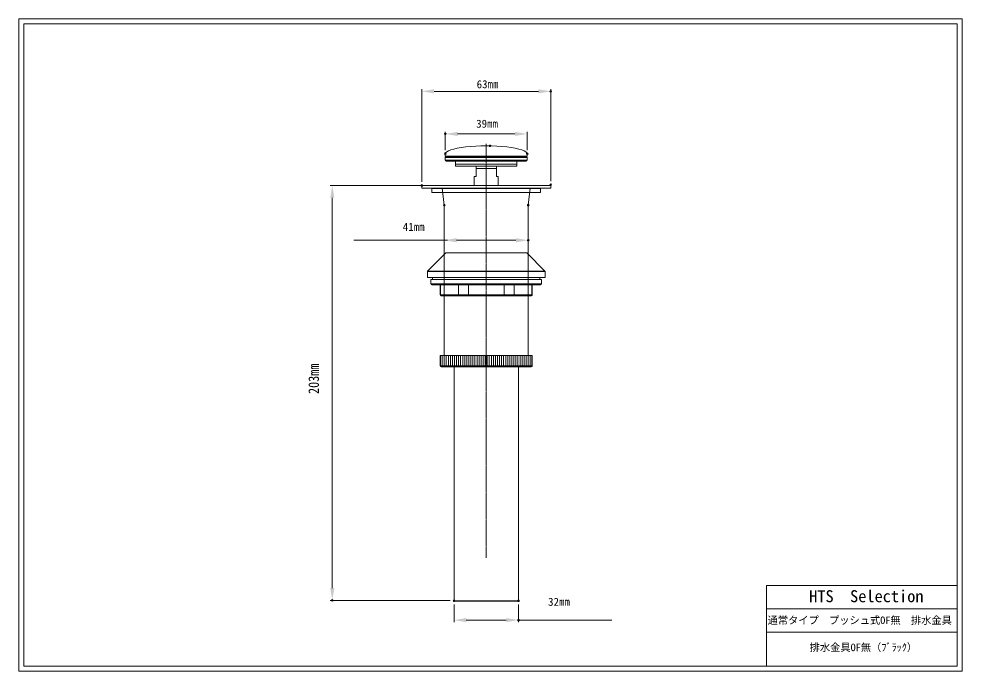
# Model space of a CAD drawing. Units: millimetres, scale not verified. Extents: x -230 to 230, y -159 to 159.
import ezdxf
from ezdxf.enums import TextEntityAlignment as Align

# ---------------------------------------------------------------- set-up
doc = ezdxf.new("R2010")
doc.units = ezdxf.units.MM
doc.header["$LTSCALE"] = 2
doc.header["$PDMODE"] = 32
doc.header["$PDSIZE"] = 0.8
doc.linetypes.add('USER1', pattern=[0.6, 0.375, -0.075, 0.075, -0.075])
doc.layers.add('0-0_0', color=7, linetype='Continuous', lineweight=18)
doc.styles.add('ＭＳ ゴシック', font='')
doc.styles.get('ＭＳ ゴシック').set_extended_font_data('MS Gothic')

msp = doc.modelspace()

# ---------------------------------------------------------------- linework, layer by layer
at = {"layer": '0-0_0'}
for p, q in [((-230.34, 159.422), (230.372, 159.422)), ((-230.34, -159.406), (-230.34, 159.422)), ((-227.905, 156.986), (227.936, 156.986)), ((-227.905, -156.97), (-227.905, 156.986)), ((227.936, -156.97), (227.936, 156.986)), ((227.936, 139.512), (227.936, 156.986)), ((230.372, -159.406), (230.372, 159.422)), ((-22.06, 93.349), (-22.06, 92.349)), ((-20.06, 92.349), (15.94, 92.349)), ((-17.06, 91.849), (-17.06, 92.349)), ((12.94, 91.849), (12.94, 92.349)), ((17.94, 93.349), (17.94, 92.349)), ((-22.06, 90.349), (-22.06, 91.649)), ((-20.06, 91.649), (15.94, 91.649)), ((-20.06, 90.349), (15.94, 90.349)), ((-19.86, 91.849), (15.74, 91.849)), ((-19.56, 89.849), (15.44, 89.849)), ((-17.06, 87.349), (-17.06, 89.849)), ((-17.06, 88.349), (-17.06, 87.349)), ((-15.06, 88.349), (10.94, 88.349)), ((-15.06, 88.349), (10.94, 88.349)), ((12.94, 88.349), (12.94, 89.849)), ((12.94, 88.349), (12.94, 87.349)), ((17.94, 90.349), (17.94, 91.649)), ((-17.06, 87.349), (12.94, 87.349)), ((-7.06, 82.349), (-7.06, 87.344)), ((2.94, 86.349), (-7.06, 86.349)), ((2.94, 82.349), (2.94, 87.344)), ((-7.96, 82.349), (-7.06, 82.349)), ((-7.96, 77.999), (-7.96, 82.349)), ((2.94, 82.349), (3.84, 82.349)), ((3.84, 77.999), (3.84, 82.349)), ((-33.56, 77.999), (29.44, 77.999)), ((-33.56, 76.699), (-33.56, 77.999)), ((-33.56, 76.699), (29.44, 76.699)), ((-28.56, 76.471), (24.44, 76.471)), ((-28.56, 74.471), (24.44, 74.471)), ((29.44, 76.699), (29.44, 77.999)), ((-22.56, 60.999), (-22.56, 68.371)), ((-22.56, 60.999), (-22.56, 68.371)), ((18.44, 60.999), (18.44, 68.371)), ((-22.56, 44.999), (-22.56, 50.999)), ((-22.56, 44.999), (-22.56, 50.999)), ((18.44, 44.999), (18.44, 50.999)), ((-30.752, 36.058), (-21.81, 44.999)), ((-21.81, 44.999), (17.69, 44.999)), ((26.631, 36.058), (17.69, 44.999)), ((26.69, 35.916), (-30.81, 35.916)), ((-30.81, 32.999), (-30.81, 35.916)), ((-30.81, 32.999), (26.69, 32.999)), ((26.631, 36.058), (-30.752, 36.058)), ((-28.31, 31.999), (-28.31, 32.999)), ((24.19, 31.999), (24.19, 32.999)), ((26.69, 32.999), (26.69, 35.916)), ((-29.06, 31.999), (24.94, 31.999)), ((-29.06, 29.899), (24.94, 29.899)), ((-28.56, 29.399), (24.44, 29.399)), ((-24.56, 29.399), (-24.56, 24.499)), ((-24.38, 24.499), (-24.38, 29.399)), ((-15.68, 24.499), (-15.68, 29.399)), ((-10.76, 24.499), (-10.76, 29.399)), ((6.64, 24.499), (6.64, 29.399)), ((11.56, 24.499), (11.56, 29.399)), ((20.26, 24.499), (20.26, 29.399)), ((20.44, 29.399), (20.44, 24.499)), ((-24.56, 24.499), (20.44, 24.499)), ((19.94, 23.999), (-24.06, 23.999)), ((-24.56, -5.201), (-24.56, -10.101)), ((-24.38, -10.101), (-24.38, -5.201)), ((20.26, -10.101), (20.26, -5.201)), ((20.44, -5.201), (20.44, -10.101)), ((-24.56, -10.101), (20.44, -10.101)), ((19.94, -10.601), (-24.06, -10.601)), ((-17.81, -10.339), (13.69, -10.339)), ((-17.81, -10.601), (-17.81, -101.8)), ((13.69, -10.601), (13.69, -125.001)), ((134.809, -117.606), (227.936, -117.606)), ((134.809, -117.606), (134.809, -156.97)), ((227.936, -117.606), (227.936, -156.97)), ((-17.81, -125.001), (13.69, -125.001)), ((-17.61, -125.201), (-17.81, -125.001)), ((-17.61, -125.201), (13.49, -125.201)), ((13.49, -125.201), (13.69, -125.001)), ((134.809, -129.02), (227.936, -129.02)), ((134.809, -140.434), (227.936, -140.434)), ((-230.34, -159.406), (230.372, -159.406)), ((-227.905, -156.97), (227.936, -156.97)), ((20.841, -156.97), (227.936, -156.97))]:
    msp.add_line(p, q, dxfattribs=at)
at = {"layer": '0-0_0', "color": 3}
for p, q in [((-33.56, 79.799), (-33.56, 124.992)), ((29.44, 80.128), (29.44, 124.992)), ((-26.06, 123.992), (21.94, 123.992)), ((-22.06, 95.306), (-22.06, 104.17)), ((9.94, 103.17), (-14.06, 103.17)), ((17.94, 95.306), (17.94, 104.17)), ((-33.86, 77.999), (-78.251, 77.999)), ((-77.251, 71.999), (-77.251, -95.8)), ((-21.06, 51.204), (-66.66, 51.204)), ((10.94, 51.204), (-15.06, 51.204)), ((-19.61, -124.8), (-78.251, -124.8)), ((-17.81, -126.801), (-17.81, -135.45)), ((13.69, -126.801), (13.69, -135.45)), ((-11.81, -134.45), (7.69, -134.45)), ((13.69, -134.45), (59.29, -134.45))]:
    msp.add_line(p, q, dxfattribs=at)
at = {"layer": '0-0_0', "color": 3, "lineweight": 20}
for p, q in [((-26.06, 123.992), (-27.56, 123.992)), ((21.94, 123.992), (23.44, 123.992)), ((-14.06, 103.17), (-16.06, 103.17)), ((9.94, 103.17), (11.94, 103.17)), ((-15.06, 51.204), (-16.56, 51.204)), ((10.94, 51.204), (12.44, 51.204)), ((-77.251, -95.8), (-77.251, -118.8))]:
    msp.add_line(p, q, dxfattribs=at)
at = {"layer": '0-0_0', "color": 1, "linetype": 'USER1'}
msp.add_line((-2.06, -104.096), (-2.06, 98.341), dxfattribs=at)
at = {"layer": '0-0_0', "lineweight": 15}
for p, q in [((-20.06, 92.349), (-22.06, 92.349)), ((15.94, 92.349), (17.94, 92.349)), ((-20.06, 91.649), (-22.06, 91.649)), ((-20.06, 90.349), (-22.06, 90.349)), ((-19.86, 91.849), (-21.86, 91.849)), ((-19.56, 89.849), (-21.56, 89.849)), ((-15.06, 88.349), (-17.06, 88.349)), ((10.94, 88.349), (12.94, 88.349)), ((15.44, 89.849), (17.44, 89.849)), ((15.74, 91.849), (17.74, 91.849)), ((15.94, 91.649), (17.94, 91.649)), ((15.94, 90.349), (17.94, 90.349)), ((-28.56, 76.471), (-28.56, 74.471)), ((-23.56, 76.699), (-22.56, 68.371)), ((19.44, 76.699), (18.44, 68.371)), ((24.44, 76.471), (24.44, 74.471)), ((-22.56, 66.571), (-22.56, 50.204)), ((18.44, 66.571), (18.44, 50.204)), ((-22.56, 44.999), (-22.56, 4.62)), ((18.44, 44.999), (18.44, 7.324)), ((-28.31, 32.999), (24.19, 32.999)), ((-22.56, 4.62), (-22.56, -5.201)), ((18.44, 7.324), (18.44, -5.201)), ((-24.56, -5.201), (20.44, -5.201)), ((-23.56, -5.201), (-23.56, -10.101)), ((-22.56, -5.201), (-22.56, -10.101)), ((-22.56, -5.201), (18.44, -5.201)), ((-21.56, -5.201), (-21.56, -10.101)), ((-20.56, -5.201), (-20.56, -10.101)), ((-19.56, -5.201), (-19.56, -10.101)), ((-18.56, -5.201), (-18.56, -10.101)), ((-17.61, -5.201), (13.49, -5.201)), ((-17.56, -5.201), (-17.56, -10.101)), ((-17.56, -5.201), (-17.56, -10.101)), ((-16.56, -5.201), (-16.56, -10.101)), ((-15.56, -5.201), (-15.56, -10.101)), ((-14.56, -5.201), (-14.56, -10.101)), ((-13.56, -5.201), (-13.56, -10.101)), ((-12.56, -5.201), (-12.56, -10.101)), ((-11.56, -5.201), (-11.56, -10.101)), ((-10.56, -5.201), (-10.56, -10.101)), ((-9.56, -5.201), (-9.56, -10.101)), ((-8.56, -5.201), (-8.56, -10.101)), ((-7.56, -5.201), (-7.56, -10.101)), ((-6.56, -5.201), (-6.56, -10.101)), ((-5.56, -5.201), (-5.56, -10.101)), ((-4.56, -5.201), (-4.56, -10.101)), ((-3.56, -5.201), (-3.56, -10.101)), ((-2.56, -5.201), (-2.56, -10.101)), ((-1.56, -5.201), (-1.56, -10.101)), ((-0.56, -5.201), (-0.56, -10.101)), ((0.44, -5.201), (0.44, -10.101)), ((1.44, -5.201), (1.44, -10.101)), ((2.44, -5.201), (2.44, -10.101)), ((3.44, -5.201), (3.44, -10.101)), ((4.44, -5.201), (4.44, -10.101)), ((5.44, -5.201), (5.44, -10.101)), ((6.44, -5.201), (6.44, -10.101)), ((7.44, -5.201), (7.44, -10.101)), ((8.44, -5.201), (8.44, -10.101)), ((9.44, -5.201), (9.44, -10.101)), ((10.44, -5.201), (10.44, -10.101)), ((11.44, -5.201), (11.44, -10.101)), ((12.44, -5.201), (12.44, -10.101)), ((13.44, -5.201), (13.44, -10.101)), ((14.44, -5.201), (14.44, -10.101)), ((15.44, -5.201), (15.44, -10.101)), ((16.44, -5.201), (16.44, -10.101)), ((17.44, -5.201), (17.44, -10.101)), ((18.44, -5.201), (18.44, -10.101)), ((19.44, -5.201), (19.44, -10.101))]:
    msp.add_line(p, q, dxfattribs=at)
at = {"layer": '0-0_0', "color": 2}
for p, q in [((-17.56, -10.339), (-17.56, -9.839)), ((13.44, -10.339), (13.44, -9.839))]:
    msp.add_line(p, q, dxfattribs=at)
at = {"layer": '0-0_0'}
for points in [[(-29.06, 31.999), (-29.06, 29.899), (-29.06, 31.999)], [(24.94, 31.999), (24.94, 29.899), (24.94, 31.999)], [(-24.38, 24.499), (-24.38, 24.481), (-24.379, 24.463), (-24.377, 24.445), (-24.375, 24.427), (-24.372, 24.409), (-24.368, 24.391), (-24.364, 24.374), (-24.36, 24.356), (-24.354, 24.338), (-24.348, 24.321), (-24.342, 24.304), (-24.334, 24.287), (-24.326, 24.271), (-24.318, 24.254), (-24.309, 24.238), (-24.299, 24.223), (-24.289, 24.207), (-24.278, 24.193), (-24.267, 24.178), (-24.255, 24.164), (-24.243, 24.151), (-24.23, 24.137), (-24.217, 24.125), (-24.203, 24.113), (-24.189, 24.101), (-24.174, 24.09), (-24.159, 24.08), (-24.144, 24.07), (-24.128, 24.061), (-24.112, 24.052), (-24.096, 24.044), (-24.08, 24.037)], [(-24.055, 24.027), (-24.049, 24.025), (-24.042, 24.023), (-24.036, 24.021), (-24.029, 24.019), (-24.023, 24.017), (-24.016, 24.015), (-24.01, 24.013), (-24.003, 24.012), (-23.997, 24.01), (-23.99, 24.009), (-23.983, 24.008), (-23.977, 24.006), (-23.97, 24.005), (-23.964, 24.004), (-23.957, 24.003), (-23.95, 24.002), (-23.943, 24.002), (-23.937, 24.001), (-23.93, 24.001), (-23.923, 24), (-23.917, 24), (-23.91, 23.999), (-23.903, 23.999), (-23.896, 23.999)], [(-15.68, 24.499), (-15.68, 24.485), (-15.68, 24.47), (-15.679, 24.456), (-15.678, 24.442), (-15.676, 24.427), (-15.674, 24.413), (-15.672, 24.399), (-15.67, 24.384), (-15.667, 24.37), (-15.664, 24.356), (-15.661, 24.342), (-15.657, 24.328), (-15.653, 24.314), (-15.649, 24.3), (-15.644, 24.286), (-15.639, 24.273), (-15.633, 24.259), (-15.628, 24.246), (-15.621, 24.233), (-15.615, 24.22), (-15.608, 24.207), (-15.601, 24.195), (-15.593, 24.182), (-15.586, 24.17), (-15.577, 24.158), (-15.569, 24.147), (-15.56, 24.135), (-15.55, 24.124), (-15.541, 24.113), (-15.531, 24.103), (-15.52, 24.093), (-15.51, 24.083), (-15.498, 24.074), (-15.487, 24.065), (-15.475, 24.056), (-15.463, 24.048), (-15.451, 24.041), (-15.438, 24.034), (-15.425, 24.028)], [(-15.425, 24.028), (-15.411, 24.022), (-15.397, 24.017), (-15.384, 24.012), (-15.369, 24.008), (-15.355, 24.005), (-15.341, 24.003), (-15.327, 24.001), (-15.312, 24), (-15.298, 23.999)], [(-10.76, 24.499), (-10.76, 24.49), (-10.76, 24.481), (-10.76, 24.471), (-10.76, 24.462), (-10.759, 24.453), (-10.759, 24.443), (-10.759, 24.434), (-10.759, 24.425), (-10.758, 24.415), (-10.758, 24.406), (-10.758, 24.396), (-10.757, 24.387), (-10.757, 24.378), (-10.756, 24.368), (-10.756, 24.359), (-10.755, 24.35), (-10.755, 24.341), (-10.754, 24.331), (-10.753, 24.322), (-10.753, 24.313), (-10.752, 24.303), (-10.751, 24.294), (-10.75, 24.285), (-10.749, 24.275), (-10.748, 24.266), (-10.747, 24.257), (-10.746, 24.248), (-10.745, 24.238), (-10.744, 24.229), (-10.743, 24.22), (-10.742, 24.211), (-10.74, 24.201), (-10.739, 24.192), (-10.737, 24.183), (-10.736, 24.174), (-10.734, 24.164), (-10.732, 24.155), (-10.73, 24.146), (-10.729, 24.137)], [(-10.729, 24.137), (-10.727, 24.128), (-10.724, 24.118), (-10.722, 24.109), (-10.72, 24.1), (-10.717, 24.091), (-10.715, 24.082), (-10.712, 24.074), (-10.709, 24.065), (-10.706, 24.057), (-10.702, 24.048), (-10.698, 24.039), (-10.694, 24.03), (-10.688, 24.021), (-10.682, 24.012), (-10.675, 24.006), (-10.668, 24.001), (-10.659, 23.999)], [(6.608, 24.137), (6.606, 24.128), (6.604, 24.118), (6.602, 24.109), (6.6, 24.1), (6.597, 24.091), (6.595, 24.082), (6.592, 24.074), (6.589, 24.065), (6.586, 24.057), (6.582, 24.048), (6.578, 24.039), (6.574, 24.03), (6.568, 24.021), (6.562, 24.012), (6.555, 24.006), (6.547, 24.001), (6.539, 23.999)], [(6.64, 24.499), (6.64, 24.49), (6.64, 24.481), (6.64, 24.471), (6.639, 24.462), (6.639, 24.453), (6.639, 24.443), (6.639, 24.434), (6.639, 24.425), (6.638, 24.415), (6.638, 24.406), (6.638, 24.396), (6.637, 24.387), (6.637, 24.378), (6.636, 24.368), (6.636, 24.359), (6.635, 24.35), (6.635, 24.341), (6.634, 24.331), (6.633, 24.322), (6.632, 24.313), (6.632, 24.303), (6.631, 24.294), (6.63, 24.285), (6.629, 24.275), (6.628, 24.266), (6.627, 24.257), (6.626, 24.248), (6.625, 24.238), (6.624, 24.229), (6.623, 24.22), (6.622, 24.211), (6.62, 24.201), (6.619, 24.192), (6.617, 24.183), (6.616, 24.174), (6.614, 24.164), (6.612, 24.155), (6.61, 24.146), (6.608, 24.137)], [(11.304, 24.028), (11.291, 24.022), (11.277, 24.017), (11.263, 24.012), (11.249, 24.008), (11.235, 24.005), (11.221, 24.003), (11.206, 24.001), (11.192, 24), (11.178, 23.999)], [(11.56, 24.499), (11.56, 24.485), (11.559, 24.47), (11.559, 24.456), (11.557, 24.442), (11.556, 24.427), (11.554, 24.413), (11.552, 24.399), (11.55, 24.384), (11.547, 24.37), (11.544, 24.356), (11.541, 24.342), (11.537, 24.328), (11.533, 24.314), (11.528, 24.3), (11.524, 24.286), (11.519, 24.273), (11.513, 24.259), (11.507, 24.246), (11.501, 24.233), (11.495, 24.22), (11.488, 24.207), (11.481, 24.195), (11.473, 24.182), (11.465, 24.17), (11.457, 24.158), (11.449, 24.147), (11.44, 24.135), (11.43, 24.124), (11.421, 24.113), (11.411, 24.103), (11.4, 24.093), (11.389, 24.083), (11.378, 24.074), (11.367, 24.065), (11.355, 24.056), (11.343, 24.048), (11.33, 24.041), (11.318, 24.034), (11.304, 24.028)], [(19.935, 24.027), (19.928, 24.025), (19.922, 24.023), (19.916, 24.021), (19.909, 24.019), (19.903, 24.017), (19.896, 24.015), (19.89, 24.013), (19.883, 24.012), (19.877, 24.01), (19.87, 24.009), (19.863, 24.008), (19.857, 24.006), (19.85, 24.005), (19.843, 24.004), (19.837, 24.003), (19.83, 24.002), (19.823, 24.002), (19.817, 24.001), (19.81, 24.001), (19.803, 24), (19.796, 24), (19.79, 23.999), (19.783, 23.999), (19.776, 23.999)], [(20.26, 24.499), (20.26, 24.481), (20.259, 24.463), (20.257, 24.445), (20.255, 24.427), (20.252, 24.409), (20.248, 24.391), (20.244, 24.374), (20.239, 24.356), (20.234, 24.338), (20.228, 24.321), (20.221, 24.304), (20.214, 24.287), (20.206, 24.271), (20.198, 24.254), (20.189, 24.238), (20.179, 24.223), (20.169, 24.207), (20.158, 24.193), (20.147, 24.178), (20.135, 24.164), (20.123, 24.151), (20.11, 24.137), (20.096, 24.125), (20.083, 24.113), (20.069, 24.101), (20.054, 24.09), (20.039, 24.08), (20.024, 24.07), (20.008, 24.061), (19.992, 24.052), (19.976, 24.044), (19.96, 24.037)], [(-24.38, -10.101), (-24.38, -10.119), (-24.379, -10.137), (-24.377, -10.155), (-24.375, -10.173), (-24.372, -10.191), (-24.368, -10.209), (-24.364, -10.227), (-24.36, -10.245), (-24.354, -10.262), (-24.348, -10.279), (-24.342, -10.296), (-24.334, -10.313), (-24.326, -10.33), (-24.318, -10.346), (-24.309, -10.362), (-24.299, -10.378), (-24.289, -10.393), (-24.278, -10.408), (-24.267, -10.422), (-24.255, -10.436), (-24.243, -10.45), (-24.23, -10.463), (-24.217, -10.476), (-24.203, -10.488), (-24.189, -10.499), (-24.174, -10.51), (-24.159, -10.521), (-24.144, -10.531), (-24.128, -10.54), (-24.112, -10.549), (-24.096, -10.557), (-24.08, -10.564)], [(-24.055, -10.574), (-24.049, -10.576), (-24.042, -10.578), (-24.036, -10.58), (-24.029, -10.582), (-24.023, -10.584), (-24.016, -10.585), (-24.01, -10.587), (-24.003, -10.589), (-23.997, -10.59), (-23.99, -10.592), (-23.983, -10.593), (-23.977, -10.594), (-23.97, -10.595), (-23.964, -10.596), (-23.957, -10.597), (-23.95, -10.598), (-23.943, -10.599), (-23.937, -10.599), (-23.93, -10.6), (-23.923, -10.6), (-23.917, -10.601), (-23.91, -10.601), (-23.903, -10.601), (-23.896, -10.601)], [(-15.68, -10.101), (-15.68, -10.116), (-15.68, -10.13), (-15.679, -10.144), (-15.678, -10.159), (-15.676, -10.173), (-15.674, -10.188), (-15.672, -10.202), (-15.67, -10.216), (-15.667, -10.23), (-15.664, -10.245), (-15.661, -10.259), (-15.657, -10.273), (-15.653, -10.287), (-15.649, -10.3), (-15.644, -10.314), (-15.639, -10.328), (-15.633, -10.341), (-15.628, -10.354), (-15.621, -10.367), (-15.615, -10.38), (-15.608, -10.393), (-15.601, -10.406), (-15.593, -10.418), (-15.586, -10.43), (-15.577, -10.442), (-15.569, -10.454), (-15.56, -10.465), (-15.55, -10.476), (-15.541, -10.487), (-15.531, -10.498), (-15.52, -10.508), (-15.51, -10.517), (-15.498, -10.527), (-15.487, -10.536), (-15.475, -10.544), (-15.463, -10.552), (-15.451, -10.56), (-15.438, -10.566), (-15.425, -10.573)], [(-15.425, -10.573), (-15.411, -10.578), (-15.397, -10.584), (-15.384, -10.588), (-15.369, -10.592), (-15.355, -10.595), (-15.341, -10.598), (-15.327, -10.6), (-15.312, -10.601), (-15.298, -10.601)], [(-10.76, -10.101), (-10.76, -10.11), (-10.76, -10.12), (-10.76, -10.129), (-10.76, -10.139), (-10.759, -10.148), (-10.759, -10.157), (-10.759, -10.167), (-10.759, -10.176), (-10.758, -10.185), (-10.758, -10.195), (-10.758, -10.204), (-10.757, -10.213), (-10.757, -10.223), (-10.756, -10.232), (-10.756, -10.241), (-10.755, -10.251), (-10.755, -10.26), (-10.754, -10.269), (-10.753, -10.279), (-10.753, -10.288), (-10.752, -10.297), (-10.751, -10.306), (-10.75, -10.316), (-10.749, -10.325), (-10.748, -10.334), (-10.747, -10.343), (-10.746, -10.353), (-10.745, -10.362), (-10.744, -10.371), (-10.743, -10.38), (-10.742, -10.39), (-10.74, -10.399), (-10.739, -10.408), (-10.737, -10.417), (-10.736, -10.427), (-10.734, -10.436), (-10.732, -10.445), (-10.73, -10.454), (-10.729, -10.464)], [(-10.729, -10.464), (-10.727, -10.473), (-10.724, -10.482), (-10.722, -10.491), (-10.72, -10.5), (-10.717, -10.509), (-10.715, -10.518), (-10.712, -10.527), (-10.709, -10.535), (-10.706, -10.544), (-10.702, -10.552), (-10.698, -10.561), (-10.694, -10.571), (-10.688, -10.58), (-10.682, -10.588), (-10.675, -10.595), (-10.668, -10.599), (-10.659, -10.601)], [(6.608, -10.464), (6.606, -10.473), (6.604, -10.482), (6.602, -10.491), (6.6, -10.5), (6.597, -10.509), (6.595, -10.518), (6.592, -10.527), (6.589, -10.535), (6.586, -10.544), (6.582, -10.552), (6.578, -10.561), (6.574, -10.571), (6.568, -10.58), (6.562, -10.588), (6.555, -10.595), (6.547, -10.599), (6.539, -10.601)], [(6.64, -10.101), (6.64, -10.11), (6.64, -10.12), (6.64, -10.129), (6.639, -10.139), (6.639, -10.148), (6.639, -10.157), (6.639, -10.167), (6.639, -10.176), (6.638, -10.185), (6.638, -10.195), (6.638, -10.204), (6.637, -10.213), (6.637, -10.223), (6.636, -10.232), (6.636, -10.241), (6.635, -10.251), (6.635, -10.26), (6.634, -10.269), (6.633, -10.279), (6.632, -10.288), (6.632, -10.297), (6.631, -10.306), (6.63, -10.316), (6.629, -10.325), (6.628, -10.334), (6.627, -10.343), (6.626, -10.353), (6.625, -10.362), (6.624, -10.371), (6.623, -10.38), (6.622, -10.39), (6.62, -10.399), (6.619, -10.408), (6.617, -10.417), (6.616, -10.427), (6.614, -10.436), (6.612, -10.445), (6.61, -10.454), (6.608, -10.464)], [(11.304, -10.573), (11.291, -10.578), (11.277, -10.584), (11.263, -10.588), (11.249, -10.592), (11.235, -10.595), (11.221, -10.598), (11.206, -10.6), (11.192, -10.601), (11.178, -10.601)], [(11.56, -10.101), (11.56, -10.116), (11.559, -10.13), (11.559, -10.144), (11.557, -10.159), (11.556, -10.173), (11.554, -10.188), (11.552, -10.202), (11.55, -10.216), (11.547, -10.23), (11.544, -10.245), (11.541, -10.259), (11.537, -10.273), (11.533, -10.287), (11.528, -10.3), (11.524, -10.314), (11.519, -10.328), (11.513, -10.341), (11.507, -10.354), (11.501, -10.367), (11.495, -10.38), (11.488, -10.393), (11.481, -10.406), (11.473, -10.418), (11.465, -10.43), (11.457, -10.442), (11.449, -10.454), (11.44, -10.465), (11.43, -10.476), (11.421, -10.487), (11.411, -10.498), (11.4, -10.508), (11.389, -10.517), (11.378, -10.527), (11.367, -10.536), (11.355, -10.544), (11.343, -10.552), (11.33, -10.56), (11.318, -10.566), (11.304, -10.573)], [(19.935, -10.574), (19.928, -10.576), (19.922, -10.578), (19.916, -10.58), (19.909, -10.582), (19.903, -10.584), (19.896, -10.585), (19.89, -10.587), (19.883, -10.589), (19.877, -10.59), (19.87, -10.592), (19.863, -10.593), (19.857, -10.594), (19.85, -10.595), (19.843, -10.596), (19.837, -10.597), (19.83, -10.598), (19.823, -10.599), (19.817, -10.599), (19.81, -10.6), (19.803, -10.6), (19.796, -10.601), (19.79, -10.601), (19.783, -10.601), (19.776, -10.601)], [(20.26, -10.101), (20.26, -10.119), (20.259, -10.137), (20.257, -10.155), (20.255, -10.173), (20.252, -10.191), (20.248, -10.209), (20.244, -10.227), (20.239, -10.245), (20.234, -10.262), (20.228, -10.279), (20.221, -10.296), (20.214, -10.313), (20.206, -10.33), (20.198, -10.346), (20.189, -10.362), (20.179, -10.378), (20.169, -10.393), (20.158, -10.408), (20.147, -10.422), (20.135, -10.436), (20.123, -10.45), (20.11, -10.463), (20.096, -10.476), (20.083, -10.488), (20.069, -10.499), (20.054, -10.51), (20.039, -10.521), (20.024, -10.531), (20.008, -10.54), (19.992, -10.549), (19.976, -10.557), (19.96, -10.564)]]:
    msp.add_lwpolyline(points, dxfattribs=at)
at = {"layer": '0-0_0', "lineweight": 15}
msp.add_lwpolyline([(-17.81, -101.8), (-17.81, -125.001), (13.69, -125.001)], dxfattribs=at)
at = {"layer": '0-0_0'}
for centre, radius, start, end in [((-21.86, 91.649), 0.2, 90, 180), ((-21.56, 90.349), 0.5, 180, 270), ((17.44, 90.349), 0.5, 270, 0), ((17.74, 91.649), 0.2, 0, 90), ((-30.61, 35.916), 0.2, 135, 180), ((26.49, 35.916), 0.2, 0, 45), ((-28.56, 29.899), 0.5, 180, 270), ((24.44, 29.899), 0.5, 270, 0), ((-24.06, 24.499), 0.5, 180, 270), ((-23.897, 24.47), 0.47, 247.09102, 250.33614), ((19.777, 24.47), 0.47, 289.66386, 292.90898), ((19.94, 24.499), 0.5, 270, 0), ((-24.06, -10.101), 0.5, 180, 270), ((-23.897, -10.131), 0.47, 247.09102, 250.33614), ((19.777, -10.131), 0.47, 289.66386, 292.90898), ((19.94, -10.101), 0.5, 270, 0)]:
    msp.add_arc(centre, radius, start, end, dxfattribs=at)
at = {"layer": '0-0_0', "lineweight": 15}
msp.add_ellipse((-2.06, 93.349), major_axis=(20, 0), ratio=0.2, start_param=6.2831853, end_param=9.424778, dxfattribs=at)
at = {"layer": '0-0_0'}
for p in [(29.44, 123.992), (-22.06, 103.17), (-0.203, 97.349), (-22.06, 93.506), (17.94, 93.506), (-33.56, 77.999), (29.44, 78.328), (-22.56, 68.371), (18.44, 68.371), (18.44, 51.204), (15.547, -10.339), (-77.251, -124.8), (-17.81, -125.001), (13.69, -125.001), (13.69, -134.45)]:
    msp.add_point(p, dxfattribs=at)
at = {"layer": '0-0_0', "color": 3}
for points in [[(-27.56, 124.992), (-27.56, 122.992), (-33.56, 123.992)], [(23.44, 124.992), (23.44, 122.992), (29.44, 123.992)], [(-16.06, 104.17), (-16.06, 102.17), (-22.06, 103.17)], [(11.94, 104.17), (11.94, 102.17), (17.94, 103.17)], [(-78.251, 71.999), (-76.251, 71.999), (-77.251, 77.999)], [(-16.56, 52.204), (-16.56, 50.204), (-22.56, 51.204)], [(12.44, 52.204), (12.44, 50.204), (18.44, 51.204)], [(-78.251, -118.8), (-76.251, -118.8), (-77.251, -124.8)], [(-11.81, -133.45), (-11.81, -135.45), (-17.81, -134.45)], [(7.69, -133.45), (7.69, -135.45), (13.69, -134.45)]]:
    msp.add_solid(points, dxfattribs=at)

# ---------------------------------------------------------------- texts
at = {"layer": '0-0_0', "style": 'ＭＳ ゴシック'}
for s, height, p in [('63㎜', 3.91, (-6.748, 124.333)), ('39㎜', 3.91, (-6.972, 105.044)), ('41㎜', 3.91, (-42.83, 54.621)), ('HTS\u3000Selection', 5.865, (155.655, -127.473)), ('32㎜', 3.91, (28.157, -128.65))]:
    msp.add_text(s, height=height, dxfattribs=at).set_placement(p, align=Align.BOTTOM_LEFT)
at = {"layer": '0-0_0', "style": 'ＭＳ ゴシック', "width": 0.85}
msp.add_text('203㎜', height=5.132, rotation=90, dxfattribs=at).set_placement((-82.244, -23.938), align=Align.BOTTOM_LEFT)
at = {"layer": '0-0_0', "color": 4, "style": 'ＭＳ ゴシック'}
for s, p in [('通常タイプ\u3000プッシュ式OF無\u3000排水金具', (135.36, -137.471)), ('排水金具OF無（ﾌﾞﾗｯｸ）', (155.898, -150.742))]:
    msp.add_text(s, height=3.666, dxfattribs=at).set_placement(p, align=Align.BOTTOM_LEFT)

doc.saveas('drawing.dxf')
